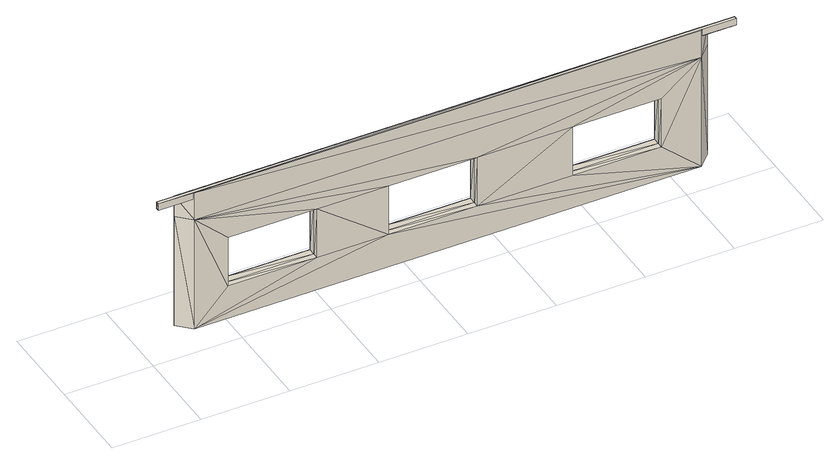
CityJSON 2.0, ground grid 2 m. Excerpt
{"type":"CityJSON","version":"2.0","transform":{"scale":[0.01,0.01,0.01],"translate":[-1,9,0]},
"CityObjects":{
"building1":{"type":"Building","attributes":{"info":{"id":37582,"type":"IfcBeam","GlobalId":"0eaC0nL3XAOfFxRXK_2iAr","OwnerHistory":"#12","Name":"Pfette-2-1","ObjectPlacement":"#37501","Representation":"#37578","Tag":"542BAFA7-D3B2-4074-B0-AF-859DB4CE679A"},"psets":{"Pset_BeamCommon":{"Slope":{"id":37587,"class":"IfcPropertySingleValue","value":0,"value_type":"IfcPlaneAngleMeasure"},"IsExternal":{"id":37588,"class":"IfcPropertySingleValue","value":false,"value_type":"IfcBoolean"},"LoadBearing":{"id":37589,"class":"IfcPropertySingleValue","value":true,"value_type":"IfcBoolean"},"id":37590},"AC_Pset_Name":{"Name":{"id":37599,"class":"IfcPropertySingleValue","value":"Pfette-2-1","value_type":"IfcLabel"},"id":37600},"ArchiCADProperties":{"Komplette Element-ID":{"id":37606,"class":"IfcPropertySingleValue","value":"Pfette-2-1","value_type":"IfcLabel"},"Kompakte Element-ID":{"id":37607,"class":"IfcPropertySingleValue","value":"Pfette-2-1","value_type":"IfcLabel"},"Name des Sachmerkmal-Objekts":{"id":37608,"class":"IfcPropertySingleValue","value_type":"IfcLabel"},"Ursprungsgeschoss":{"id":37609,"class":"IfcPropertySingleValue","value":"Dachgeschoss","value_type":"IfcLabel"},"Raumname":{"id":37610,"class":"IfcPropertySingleValue","value_type":"IfcLabel"},"Raumnummer":{"id":37611,"class":"IfcPropertySingleValue","value_type":"IfcLabel"},"Ebene":{"id":37612,"class":"IfcPropertySingleValue","value":"Dachkonstruktion","value_type":"IfcLabel"},"Typ":{"id":37613,"class":"IfcPropertySingleValue","value":"Objekt","value_type":"IfcLabel"},"Geschützt":{"id":37614,"class":"IfcPropertySingleValue","value":false,"value_type":"IfcBoolean"},"Bibliothekselement-Name":{"id":37615,"class":"IfcPropertySingleValue","value_type":"IfcLabel"},"Baustoff / Mehrschichtiger Aufbau / Profil / Schraffur":{"id":37616,"class":"IfcPropertySingleValue","value":"Solid","value_type":"IfcLabel"},"Etikettentext":{"id":37617,"class":"IfcPropertySingleValue","value_type":"IfcLabel"},"Eindeutige ID":{"id":37618,"class":"IfcPropertySingleValue","value_type":"IfcLabel"},"Verknüpfte Änderungen":{"id":37619,"class":"IfcPropertySingleValue","value_type":"IfcLabel"},"Tragende Funktion":{"id":37620,"class":"IfcPropertySingleValue","value":"Nicht definiert","value_type":"IfcLabel"},"Lage":{"id":37621,"class":"IfcPropertySingleValue","value":"Nicht definiert","value_type":"IfcLabel"},"Element-Klassifizierung":{"id":37622,"class":"IfcPropertySingleValue","value":"Balken / Unterzug","value_type":"IfcLabel"},"Umbau-Status":{"id":37623,"class":"IfcPropertySingleValue","value":"Bestand","value_type":"IfcLabel"},"Anzeigen auf Umbau-Filter":{"id":37624,"class":"IfcPropertySingleValue","value":"Alle relevanten Filter","value_type":"IfcLabel"},"ARCHICAD IFC ID":{"id":37625,"class":"IfcPropertySingleValue","value":"0eaC0nL3XAOfFxRXK_2iAr","value_type":"IfcLabel"},"Externe IFC ID":{"id":37626,"class":"IfcPropertySingleValue","value_type":"IfcLabel"},"Drehwinkel":{"id":37627,"class":"IfcPropertySingleValue","value":180,"value_type":"IfcPlaneAngleMeasure"},"Oberfläche":{"id":37628,"class":"IfcPropertySingleValue","value":"Kiefer","value_type":"IfcLabel"},"id":37629},"ArchiCADQuantities":{"Höhenangabe zum Projekt-Nullpunkt":{"id":37657,"class":"IfcQuantityLength","value":3.36},"Höhe zu Geschoss":{"id":37658,"class":"IfcQuantityLength","value":0.66},"Oberflächenbereich":{"id":37659,"class":"IfcQuantityArea","value":6.27},"Netto-Volumen":{"id":37660,"class":"IfcQuantityVolume","value":0.166},"Fläche":{"id":37661,"class":"IfcQuantityArea","value":1.04},"Höhe (Z Größe)":{"id":37662,"class":"IfcQuantityLength","value":0.16},"Länge (A)":{"id":37663,"class":"IfcQuantityLength","value":13},"Volumen":{"id":37664,"class":"IfcQuantityVolume","value":0.166},"Breite (B)":{"id":37665,"class":"IfcQuantityLength","value":1},"id":37666}}},"geometry":[{"type":"MultiSurface","lod":"2","boundaries":[[[0,1,2]],[[0,2,3]],[[4,1,0]],[[4,0,5]],[[6,2,1]],[[6,1,4]],[[2,7,3]],[[2,6,7]],[[3,7,5]],[[3,5,0]],[[4,5,7]],[[4,7,6]]]}]},
"building2":{"type":"Building","attributes":{"info":{"id":32407,"type":"IfcWallStandardCase","GlobalId":"1bzfVsJqn8De5PukCrqylz","OwnerHistory":"#12","Name":"Wand-Ext-ERDG-2","ObjectPlacement":"#32360","Representation":"#32402","Tag":"74EAE11D-EA09-459E-92-62-5370AED48E8E"},"psets":{"Pset_WallCommon":{"ThermalTransmittance":{"id":32634,"class":"IfcPropertySingleValue","value":0.4,"value_type":"IfcThermalTransmittanceMeasure"},"id":32635},"AC_Pset_Name":{"Name":{"id":32642,"class":"IfcPropertySingleValue","value":"Wand-Ext-ERDG-2","value_type":"IfcLabel"},"id":32643},"ArchiCADProperties":{"Komplette Element-ID":{"id":32649,"class":"IfcPropertySingleValue","value":"Wand-Ext-ERDG-2","value_type":"IfcLabel"},"Kompakte Element-ID":{"id":32650,"class":"IfcPropertySingleValue","value":"Wand-Ext-ERDG-2","value_type":"IfcLabel"},"Name des Sachmerkmal-Objekts":{"id":32651,"class":"IfcPropertySingleValue","value_type":"IfcLabel"},"Ursprungsgeschoss":{"id":32652,"class":"IfcPropertySingleValue","value":"Erdgeschoss","value_type":"IfcLabel"},"Raumname":{"id":32653,"class":"IfcPropertySingleValue","value":"Buero","value_type":"IfcLabel"},"Raumnummer":{"id":32654,"class":"IfcPropertySingleValue","value":"2","value_type":"IfcLabel"},"Ebene":{"id":32655,"class":"IfcPropertySingleValue","value":"Außenwände","value_type":"IfcLabel"},"Typ":{"id":32656,"class":"IfcPropertySingleValue","value":"Wand","value_type":"IfcLabel"},"Geschützt":{"id":32657,"class":"IfcPropertySingleValue","value":false,"value_type":"IfcBoolean"},"Baustoff / Mehrschichtiger Aufbau / Profil / Schraffur":{"id":32658,"class":"IfcPropertySingleValue","value":"Leichtbeton 102890359","value_type":"IfcLabel"},"Etikettentext":{"id":32659,"class":"IfcPropertySingleValue","value_type":"IfcLabel"},"Eindeutige ID":{"id":32660,"class":"IfcPropertySingleValue","value_type":"IfcLabel"},"Verknüpfte Änderungen":{"id":32661,"class":"IfcPropertySingleValue","value_type":"IfcLabel"},"Tragende Funktion":{"id":32662,"class":"IfcPropertySingleValue","value":"Nicht definiert","value_type":"IfcLabel"},"Lage":{"id":32663,"class":"IfcPropertySingleValue","value":"Nicht definiert","value_type":"IfcLabel"},"Element-Klassifizierung":{"id":32664,"class":"IfcPropertySingleValue","value":"Wand","value_type":"IfcLabel"},"Umbau-Status":{"id":32665,"class":"IfcPropertySingleValue","value":"Bestand","value_type":"IfcLabel"},"Anzeigen auf Umbau-Filter":{"id":32666,"class":"IfcPropertySingleValue","value":"Alle relevanten Filter","value_type":"IfcLabel"},"Struktur - Typ":{"id":32667,"class":"IfcPropertySingleValue","value":"Einfach","value_type":"IfcLabel"},"ARCHICAD IFC ID":{"id":32668,"class":"IfcPropertySingleValue","value":"1bzfVsJqn8De5PukCrqylz","value_type":"IfcLabel"},"Externe IFC ID":{"id":32669,"class":"IfcPropertySingleValue","value_type":"IfcLabel"},"Baustoff/Mehrschicht/Profil":{"id":32670,"class":"IfcPropertySingleValue","value":"Leichtbeton 102890359","value_type":"IfcLabel"},"Außenseite Oberfläche":{"id":32671,"class":"IfcPropertySingleValue","value":"Anstrich","value_type":"IfcLabel"},"Innenseite Oberfläche":{"id":32672,"class":"IfcPropertySingleValue","value":"Anstrich","value_type":"IfcLabel"},"Oberfläche Kante":{"id":32673,"class":"IfcPropertySingleValue","value":"Anstrich","value_type":"IfcLabel"},"Äußerer Neigungswinkel":{"id":32674,"class":"IfcPropertySingleValue","value":90,"value_type":"IfcPlaneAngleMeasure"},"Innerer Neigungswinkel":{"id":32675,"class":"IfcPropertySingleValue","value":90,"value_type":"IfcPlaneAngleMeasure"},"Wand Neigungstyp":{"id":32676,"class":"IfcPropertySingleValue","value":"gerade","value_type":"IfcLabel"},"Lage der Referenzlinie":{"id":32677,"class":"IfcPropertySingleValue","value":"Außen","value_type":"IfcLabel"},"Geschoss für Oberkantenverknüpfung":{"id":32678,"class":"IfcPropertySingleValue","value":"Nicht verknüpft","value_type":"IfcLabel"},"Geometriemethode":{"id":32679,"class":"IfcPropertySingleValue","value":"Uni","value_type":"IfcLabel"},"id":32680},"BaseQuantities":{"Length":{"id":32716,"class":"IfcQuantityLength","value":11.7},"Height":{"id":32717,"class":"IfcQuantityLength","value":2.7},"Width":{"id":32718,"class":"IfcQuantityLength","value":0.3},"GrossFootprintArea":{"id":32719,"class":"IfcQuantityArea","value":3.51},"NetFootprintArea":{"id":32720,"class":"IfcQuantityArea","value":3.51},"GrossSideArea":{"id":32721,"class":"IfcQuantityArea","value":30.99},"NetSideArea":{"id":32722,"class":"IfcQuantityArea","value":23.79},"GrossVolume":{"id":32723,"class":"IfcQuantityVolume","value":9.48},"NetVolume":{"id":32724,"class":"IfcQuantityVolume","value":7.32},"id":32725},"ArchiCADQuantities":{"Höhenangabe zum Projekt-Nullpunkt":{"id":32730,"class":"IfcQuantityLength","value":0},"Höhe zu Geschoss":{"id":32731,"class":"IfcQuantityLength","value":0},"Höhe":{"id":32732,"class":"IfcQuantityLength","value":2.7},"Oberflächenbereich":{"id":32733,"class":"IfcQuantityArea","value":25.2},"Netto-Volumen":{"id":32734,"class":"IfcQuantityVolume","value":7.32},"Fläche":{"id":32735,"class":"IfcQuantityArea","value":3.51},"Dicke":{"id":32736,"class":"IfcQuantityLength","value":0.3},"Wandlänge an der Außenseite":{"id":32737,"class":"IfcQuantityLength","value":12},"Wandlänge an der Innenseite":{"id":32738,"class":"IfcQuantityLength","value":11.4},"Netto-Oberflächenbereich an der Außenseite":{"id":32739,"class":"IfcQuantityArea","value":25.2},"Netto-Oberflächenbereich an der Innenseite":{"id":32740,"class":"IfcQuantityArea","value":22.38},"Netto-Oberflächenbereich an den Kanten":{"id":32741,"class":"IfcQuantityArea","value":9.31},"Konditionales Volumen":{"id":32742,"class":"IfcQuantityVolume","value":7.32},"Anzahl der Türen":{"id":32743,"class":"IfcQuantityCount","value":0},"Anzahl der Fenster":{"id":32744,"class":"IfcQuantityCount","value":3},"Anzahl der Durchbrüche (Anzahl der leeren Öffnungen)":{"id":32745,"class":"IfcQuantityCount","value":0},"Anzahl der Stützen":{"id":32746,"class":"IfcQuantityCount","value":0},"Kombinierte Breite der Türen":{"id":32747,"class":"IfcQuantityLength","value":0},"Kombinierte Breite der Fenster":{"id":32748,"class":"IfcQuantityLength","value":6},"Wandstärke am Ende":{"id":32749,"class":"IfcQuantityLength","value":0.3},"Minimale Höhe der Wand":{"id":32750,"class":"IfcQuantityLength","value":2.7},"Maximale Höhe der Wand":{"id":32751,"class":"IfcQuantityLength","value":2.7},"Länge der Wand in der Achse":{"id":32752,"class":"IfcQuantityLength","value":11.7},"Fläche der Wand":{"id":32753,"class":"IfcQuantityArea","value":3.51},"Umfang der Wand":{"id":32754,"class":"IfcQuantityLength","value":24.25},"Brutto-Wandoberflächenbereich an der Innenseite":{"id":32755,"class":"IfcQuantityArea","value":30.78},"Brutto-Wandoberflächenbereich an der Außenseite":{"id":32756,"class":"IfcQuantityArea","value":32.4},"Brutto-Volumen der Wand ":{"id":32757,"class":"IfcQuantityVolume","value":9.48},"Analytische Oberfläche der Öffnungen an der Innenseite":{"id":32758,"class":"IfcQuantityArea","value":7.2},"Analytische Oberfläche der Öffnungen an der Außenseite":{"id":32759,"class":"IfcQuantityArea","value":7.2},"Analytisches Volumen der Öffnungen in der Wand":{"id":32760,"class":"IfcQuantityVolume","value":2.16},"Wand-Schichtdicke an der Außenseite":{"id":32761,"class":"IfcQuantityLength","value":0},"Wand-Schichtdicke an der Innenseite":{"id":32762,"class":"IfcQuantityLength","value":0},"Dämmungsschichtdicke":{"id":32763,"class":"IfcQuantityLength","value":0},"Luftschichtdicke":{"id":32764,"class":"IfcQuantityLength","value":0},"Minimale Höhe der Wandschicht an der Außenseite":{"id":32765,"class":"IfcQuantityLength","value":0},"Maximale Höhe der Wandschicht an der Außenseite":{"id":32766,"class":"IfcQuantityLength","value":0},"Minimale Höhe der Wandschicht an der Innenseite":{"id":32767,"class":"IfcQuantityLength","value":0},"Maximale Höhe der Wandschicht an der Innenseite":{"id":32768,"class":"IfcQuantityLength","value":0},"Konditionale Länge an der Außenseite":{"id":32769,"class":"IfcQuantityLength","value":12},"Konditionale Länge an der Innenseite":{"id":32770,"class":"IfcQuantityLength","value":11.4},"Konditionaler Oberflächenbereich an der Außenseite":{"id":32771,"class":"IfcQuantityArea","value":32.4},"Konditionaler Oberflächenbereich an der Innenseite":{"id":32772,"class":"IfcQuantityArea","value":29.58},"Wand-Schichtvolumen an der Außenseite":{"id":32773,"class":"IfcQuantityVolume","value":0},"Wand-Schichtvolumen an der Innenseite":{"id":32774,"class":"IfcQuantityVolume","value":0},"Konditionales Schichtvolumen an der Außenseite":{"id":32775,"class":"IfcQuantityVolume","value":0},"Konditionales Wand-Schichtvolumen an der Innenseite":{"id":32776,"class":"IfcQuantityVolume","value":0},"Länge der Referenzlinie":{"id":32777,"class":"IfcQuantityLength","value":12},"Abstand zu Ursprungsgeschoss":{"id":32778,"class":"IfcQuantityLength","value":0},"Abstand Oberkante":{"id":32779,"class":"IfcQuantityLength","value":0},"Durchschnittliche Länge":{"id":32780,"class":"IfcQuantityLength","value":11.7},"Oberflächenbereich der Fenster in der Wand":{"id":32781,"class":"IfcQuantityArea","value":7.2},"Oberflächenbereich der Türen in der Wand":{"id":32782,"class":"IfcQuantityArea","value":0},"Oberflächenbereich der leeren Öffnungen in der Wand":{"id":32783,"class":"IfcQuantityArea","value":0},"Volumen der Stützen":{"id":32784,"class":"IfcQuantityVolume","value":0},"id":32785}}},"geometry":[{"type":"MultiSurface","lod":"2","boundaries":[[[8,9,10]],[[10,9,11]],[[9,8,12]],[[10,11,13]],[[9,12,14]],[[12,13,15]],[[14,12,15]],[[9,14,16]],[[16,17,18]],[[18,17,19]],[[18,20,21]],[[16,18,21]],[[9,16,21]],[[21,20,22]],[[22,19,23]],[[21,22,23]],[[15,11,23]],[[13,11,15]],[[17,15,23]],[[19,17,23]],[[24,25,11]],[[9,24,11]],[[23,25,26]],[[11,25,23]],[[27,24,21]],[[21,24,9]],[[21,23,26]],[[27,21,26]],[[8,28,29]],[[12,8,29]],[[12,29,30]],[[13,12,30]],[[13,30,31]],[[10,13,31]],[[10,31,28]],[[8,10,28]],[[14,32,33]],[[16,14,33]],[[16,33,34]],[[17,16,34]],[[17,34,35]],[[15,17,35]],[[15,35,32]],[[14,15,32]],[[18,36,37]],[[20,18,37]],[[20,37,38]],[[22,20,38]],[[22,38,39]],[[19,22,39]],[[19,39,36]],[[18,19,36]],[[27,26,40]],[[41,27,40]],[[27,41,42]],[[40,26,43]],[[27,42,44]],[[42,43,45]],[[44,42,45]],[[46,47,48]],[[48,47,49]],[[44,46,24]],[[48,50,24]],[[46,48,24]],[[27,44,24]],[[24,50,51]],[[51,49,25]],[[24,51,25]],[[45,26,25]],[[43,26,45]],[[47,45,25]],[[49,47,25]],[[48,29,28]],[[50,48,28]],[[49,30,29]],[[48,49,29]],[[51,31,30]],[[49,51,30]],[[50,28,31]],[[51,50,31]],[[44,33,32]],[[46,44,32]],[[45,34,33]],[[44,45,33]],[[47,35,34]],[[45,47,34]],[[46,32,35]],[[47,46,35]],[[41,37,36]],[[42,41,36]],[[40,38,37]],[[41,40,37]],[[43,39,38]],[[40,43,38]],[[42,36,39]],[[43,42,39]]]}]},
"building3":{"type":"Building","attributes":{"info":{"id":67536,"type":"IfcWallStandardCase","GlobalId":"25OWQvmXj5BPgyergP43tY","OwnerHistory":"#12","Name":"Wand-Ext-OG-2","ObjectPlacement":"#67479","Representation":"#67531","Tag":"79A3F0D1-59C9-4AE1-9D-6D-772238A0ECC7"},"psets":{"Pset_WallCommon":{"ThermalTransmittance":{"id":67550,"class":"IfcPropertySingleValue","value":0.4,"value_type":"IfcThermalTransmittanceMeasure"},"id":67551},"AC_Pset_Name":{"Name":{"id":67558,"class":"IfcPropertySingleValue","value":"Wand-Ext-OG-2","value_type":"IfcLabel"},"id":67559},"ArchiCADProperties":{"Komplette Element-ID":{"id":67565,"class":"IfcPropertySingleValue","value":"Wand-Ext-OG-2","value_type":"IfcLabel"},"Kompakte Element-ID":{"id":67566,"class":"IfcPropertySingleValue","value":"Wand-Ext-OG-2","value_type":"IfcLabel"},"Name des Sachmerkmal-Objekts":{"id":67567,"class":"IfcPropertySingleValue","value_type":"IfcLabel"},"Ursprungsgeschoss":{"id":67568,"class":"IfcPropertySingleValue","value":"Dachgeschoss","value_type":"IfcLabel"},"Raumname":{"id":67569,"class":"IfcPropertySingleValue","value":"Galerie","value_type":"IfcLabel"},"Raumnummer":{"id":67570,"class":"IfcPropertySingleValue","value":"7","value_type":"IfcLabel"},"Ebene":{"id":67571,"class":"IfcPropertySingleValue","value":"Außenwände","value_type":"IfcLabel"},"Typ":{"id":67572,"class":"IfcPropertySingleValue","value":"Wand","value_type":"IfcLabel"},"Geschützt":{"id":67573,"class":"IfcPropertySingleValue","value":false,"value_type":"IfcBoolean"},"Baustoff / Mehrschichtiger Aufbau / Profil / Schraffur":{"id":67574,"class":"IfcPropertySingleValue","value":"Leichtbeton 102890359","value_type":"IfcLabel"},"Etikettentext":{"id":67575,"class":"IfcPropertySingleValue","value_type":"IfcLabel"},"Eindeutige ID":{"id":67576,"class":"IfcPropertySingleValue","value_type":"IfcLabel"},"Verknüpfte Änderungen":{"id":67577,"class":"IfcPropertySingleValue","value_type":"IfcLabel"},"Tragende Funktion":{"id":67578,"class":"IfcPropertySingleValue","value":"Nicht definiert","value_type":"IfcLabel"},"Lage":{"id":67579,"class":"IfcPropertySingleValue","value":"Nicht definiert","value_type":"IfcLabel"},"Element-Klassifizierung":{"id":67580,"class":"IfcPropertySingleValue","value":"Wand","value_type":"IfcLabel"},"Umbau-Status":{"id":67581,"class":"IfcPropertySingleValue","value":"Bestand","value_type":"IfcLabel"},"Anzeigen auf Umbau-Filter":{"id":67582,"class":"IfcPropertySingleValue","value":"Alle relevanten Filter","value_type":"IfcLabel"},"Struktur - Typ":{"id":67583,"class":"IfcPropertySingleValue","value":"Einfach","value_type":"IfcLabel"},"ARCHICAD IFC ID":{"id":67584,"class":"IfcPropertySingleValue","value":"25OWQvmXj5BPgyergP43tY","value_type":"IfcLabel"},"Externe IFC ID":{"id":67585,"class":"IfcPropertySingleValue","value_type":"IfcLabel"},"Baustoff/Mehrschicht/Profil":{"id":67586,"class":"IfcPropertySingleValue","value":"Leichtbeton 102890359","value_type":"IfcLabel"},"Außenseite Oberfläche":{"id":67587,"class":"IfcPropertySingleValue","value":"Anstrich","value_type":"IfcLabel"},"Innenseite Oberfläche":{"id":67588,"class":"IfcPropertySingleValue","value":"Anstrich","value_type":"IfcLabel"},"Oberfläche Kante":{"id":67589,"class":"IfcPropertySingleValue","value":"Anstrich","value_type":"IfcLabel"},"Äußerer Neigungswinkel":{"id":67590,"class":"IfcPropertySingleValue","value":90,"value_type":"IfcPlaneAngleMeasure"},"Innerer Neigungswinkel":{"id":67591,"class":"IfcPropertySingleValue","value":90,"value_type":"IfcPlaneAngleMeasure"},"Wand Neigungstyp":{"id":67592,"class":"IfcPropertySingleValue","value":"gerade","value_type":"IfcLabel"},"Lage der Referenzlinie":{"id":67593,"class":"IfcPropertySingleValue","value":"Außen","value_type":"IfcLabel"},"Geschoss für Oberkantenverknüpfung":{"id":67594,"class":"IfcPropertySingleValue","value":"Nicht verknüpft","value_type":"IfcLabel"},"Geometriemethode":{"id":67595,"class":"IfcPropertySingleValue","value":"Uni","value_type":"IfcLabel"},"id":67596},"BaseQuantities":{"Length":{"id":67632,"class":"IfcQuantityLength","value":11.7},"Height":{"id":67633,"class":"IfcQuantityLength","value":0.673},"Width":{"id":67634,"class":"IfcQuantityLength","value":0.3},"GrossFootprintArea":{"id":67635,"class":"IfcQuantityArea","value":3.51},"NetFootprintArea":{"id":67636,"class":"IfcQuantityArea","value":3.51},"GrossSideArea":{"id":67637,"class":"IfcQuantityArea","value":6.84},"NetSideArea":{"id":67638,"class":"IfcQuantityArea","value":6.84},"GrossVolume":{"id":67639,"class":"IfcQuantityVolume","value":2.06},"NetVolume":{"id":67640,"class":"IfcQuantityVolume","value":2.06},"id":67641},"ArchiCADQuantities":{"Höhenangabe zum Projekt-Nullpunkt":{"id":67646,"class":"IfcQuantityLength","value":2.7},"Höhe zu Geschoss":{"id":67647,"class":"IfcQuantityLength","value":0},"Höhe":{"id":67648,"class":"IfcQuantityLength","value":3.5},"Oberflächenbereich":{"id":67649,"class":"IfcQuantityArea","value":6},"Netto-Volumen":{"id":67650,"class":"IfcQuantityVolume","value":2.06},"Fläche":{"id":67651,"class":"IfcQuantityArea","value":3.51},"Dicke":{"id":67652,"class":"IfcQuantityLength","value":0.3},"Wandlänge an der Außenseite":{"id":67653,"class":"IfcQuantityLength","value":12},"Wandlänge an der Innenseite":{"id":67654,"class":"IfcQuantityLength","value":11.4},"Netto-Oberflächenbereich an der Außenseite":{"id":67655,"class":"IfcQuantityArea","value":6},"Netto-Oberflächenbereich an der Innenseite":{"id":67656,"class":"IfcQuantityArea","value":7.67},"Netto-Oberflächenbereich an den Kanten":{"id":67657,"class":"IfcQuantityArea","value":8.06},"Konditionales Volumen":{"id":67658,"class":"IfcQuantityVolume","value":2.06},"Anzahl der Türen":{"id":67659,"class":"IfcQuantityCount","value":0},"Anzahl der Fenster":{"id":67660,"class":"IfcQuantityCount","value":0},"Anzahl der Durchbrüche (Anzahl der leeren Öffnungen)":{"id":67661,"class":"IfcQuantityCount","value":0},"Anzahl der Stützen":{"id":67662,"class":"IfcQuantityCount","value":0},"Kombinierte Breite der Türen":{"id":67663,"class":"IfcQuantityLength","value":0},"Kombinierte Breite der Fenster":{"id":67664,"class":"IfcQuantityLength","value":0},"Wandstärke am Ende":{"id":67665,"class":"IfcQuantityLength","value":0.3},"Minimale Höhe der Wand":{"id":67666,"class":"IfcQuantityLength","value":0.5},"Maximale Höhe der Wand":{"id":67667,"class":"IfcQuantityLength","value":0.673},"Länge der Wand in der Achse":{"id":67668,"class":"IfcQuantityLength","value":11.7},"Fläche der Wand":{"id":67669,"class":"IfcQuantityArea","value":3.51},"Umfang der Wand":{"id":67670,"class":"IfcQuantityLength","value":24.25},"Brutto-Wandoberflächenbereich an der Innenseite":{"id":67671,"class":"IfcQuantityArea","value":7.67},"Brutto-Wandoberflächenbereich an der Außenseite":{"id":67672,"class":"IfcQuantityArea","value":6},"Brutto-Volumen der Wand ":{"id":67673,"class":"IfcQuantityVolume","value":2.06},"Analytische Oberfläche der Öffnungen an der Innenseite":{"id":67674,"class":"IfcQuantityArea","value":0},"Analytische Oberfläche der Öffnungen an der Außenseite":{"id":67675,"class":"IfcQuantityArea","value":0},"Analytisches Volumen der Öffnungen in der Wand":{"id":67676,"class":"IfcQuantityVolume","value":0},"Wand-Schichtdicke an der Außenseite":{"id":67677,"class":"IfcQuantityLength","value":0},"Wand-Schichtdicke an der Innenseite":{"id":67678,"class":"IfcQuantityLength","value":0},"Dämmungsschichtdicke":{"id":67679,"class":"IfcQuantityLength","value":0},"Luftschichtdicke":{"id":67680,"class":"IfcQuantityLength","value":0},"Minimale Höhe der Wandschicht an der Außenseite":{"id":67681,"class":"IfcQuantityLength","value":0},"Maximale Höhe der Wandschicht an der Außenseite":{"id":67682,"class":"IfcQuantityLength","value":0},"Minimale Höhe der Wandschicht an der Innenseite":{"id":67683,"class":"IfcQuantityLength","value":0},"Maximale Höhe der Wandschicht an der Innenseite":{"id":67684,"class":"IfcQuantityLength","value":0},"Konditionale Länge an der Außenseite":{"id":67685,"class":"IfcQuantityLength","value":12},"Konditionale Länge an der Innenseite":{"id":67686,"class":"IfcQuantityLength","value":11.4},"Konditionaler Oberflächenbereich an der Außenseite":{"id":67687,"class":"IfcQuantityArea","value":6},"Konditionaler Oberflächenbereich an der Innenseite":{"id":67688,"class":"IfcQuantityArea","value":7.67},"Wand-Schichtvolumen an der Außenseite":{"id":67689,"class":"IfcQuantityVolume","value":0},"Wand-Schichtvolumen an der Innenseite":{"id":67690,"class":"IfcQuantityVolume","value":0},"Konditionales Schichtvolumen an der Außenseite":{"id":67691,"class":"IfcQuantityVolume","value":0},"Konditionales Wand-Schichtvolumen an der Innenseite":{"id":67692,"class":"IfcQuantityVolume","value":0},"Länge der Referenzlinie":{"id":67693,"class":"IfcQuantityLength","value":12},"Abstand zu Ursprungsgeschoss":{"id":67694,"class":"IfcQuantityLength","value":0},"Abstand Oberkante":{"id":67695,"class":"IfcQuantityLength","value":0},"Durchschnittliche Länge":{"id":67696,"class":"IfcQuantityLength","value":11.7},"Oberflächenbereich der Fenster in der Wand":{"id":67697,"class":"IfcQuantityArea","value":0},"Oberflächenbereich der Türen in der Wand":{"id":67698,"class":"IfcQuantityArea","value":0},"Oberflächenbereich der leeren Öffnungen in der Wand":{"id":67699,"class":"IfcQuantityArea","value":0},"Volumen der Stützen":{"id":67700,"class":"IfcQuantityVolume","value":0},"id":67701}}},"geometry":[{"type":"MultiSurface","lod":"2","boundaries":[[[52,9,21]],[[53,52,21]],[[21,24,27]],[[9,24,21]],[[54,53,21]],[[54,21,27]],[[53,54,52]],[[54,55,52]],[[55,24,9]],[[52,55,9]],[[54,27,24]],[[55,54,24]]]}]}
},
"vertices":[
[1350,73,320],[50,73,320],[50,81,320],[1350,81,320],[50,73,336],[1350,73,336],[50,81,336],[1350,81,336],
[205,70,200],[130,70,270],[205,70,80],[130,70,0],[405,70,200],[405,70,80],[566,70,200],[566,70,80],[766,70,200],[766,70,80],[980,70,200],[980,70,80],[1180,70,200],[1270,70,270],[1180,70,80],[1270,70,0],[100,100,270],[100,100,0],[1300,100,0],[1300,100,270],[205,83,200],[405,83,200],[405,83,80],[205,83,80],[566,83,200],[766,83,200],[766,83,80],[566,83,80],[980,83,200],[1180,83,200],[1180,83,80],[980,83,80],[1180,100,80],[1180,100,200],[980,100,200],[980,100,80],[766,100,200],[766,100,80],[566,100,200],[566,100,80],[405,100,200],[405,100,80],[205,100,200],[205,100,80],
[130,70,337],[1270,70,337],[1300,100,320],[100,100,320]
]}
